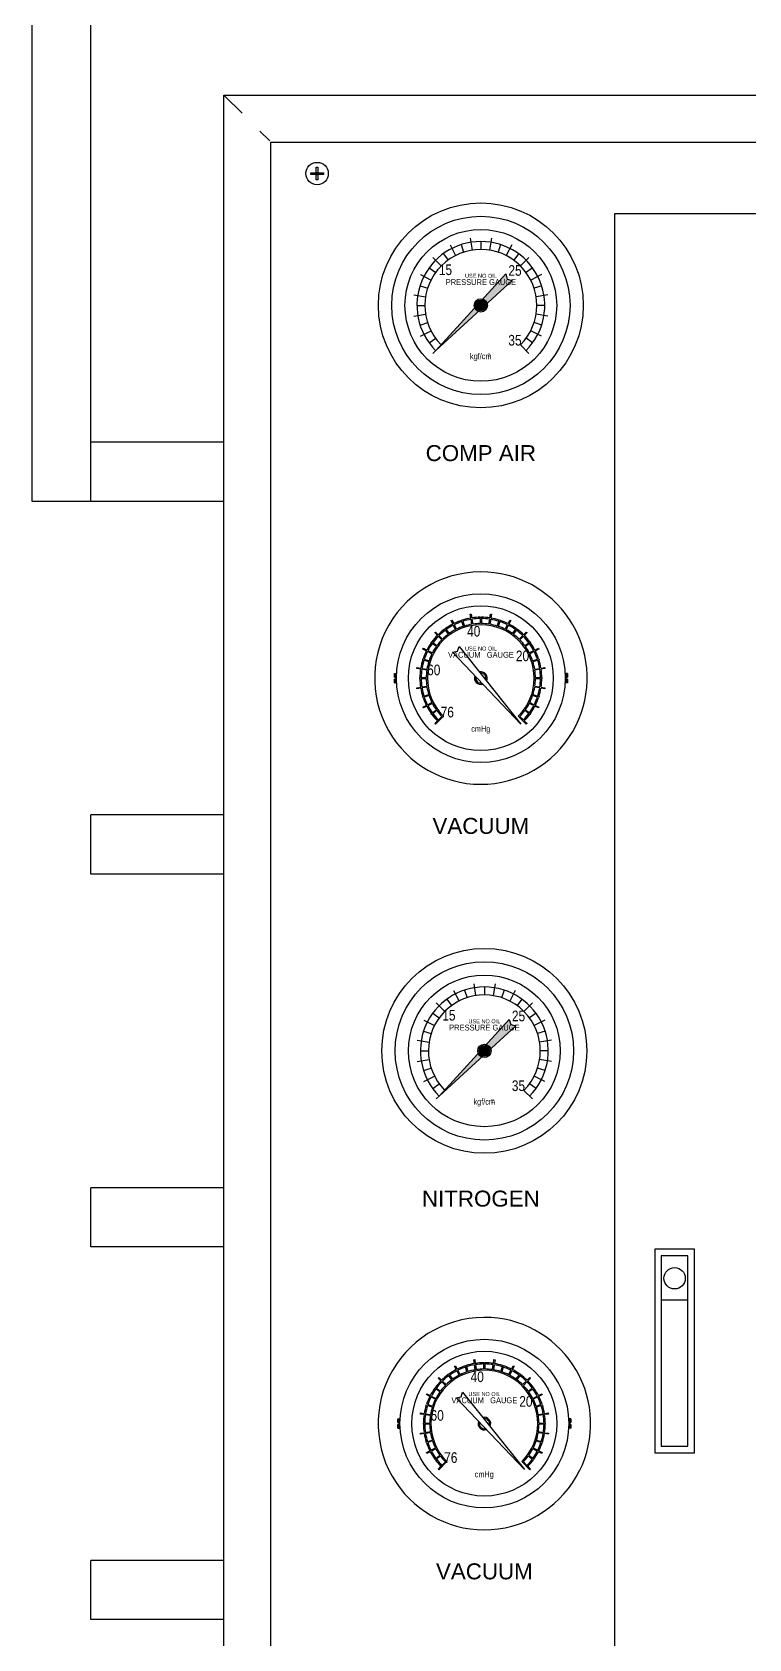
# Model space of a CAD drawing. Header units: millimetres. Extents: x 10903 to 284569, y 2319 to 62017.
# Drawn here: x 238458 to 239131, y 19739 to 21247 of the extents above; entities that cross this region are included whole.
import ezdxf
from ezdxf.enums import TextEntityAlignment as Align

# ---------------------------------------------------------------- set-up
doc = ezdxf.new("R2010")
doc.units = ezdxf.units.MM
doc.layers.add('cps', color=7, linetype='Continuous')
doc.layers.add('CPST', color=6, linetype='Continuous')
doc.styles.add('SANSSERIF', font='sas_____.pfb', dxfattribs={"height": 10})

msp = doc.modelspace()

# ---------------------------------------------------------------- hatches: boundary and pattern name
at = {"layer": 'cps'}
for points in [[(238902.8, 21020.2), (238904.1, 21015.4), (238908.8, 21014.1), (238836.9, 20948.3)], [(238906, 20320.2), (238907.3, 20315.5), (238912.1, 20314.1), (238840.2, 20248.3)]]:
    msp.add_hatch(color=256, dxfattribs=at).paths.add_polyline_path(points)
h = msp.add_hatch(color=256, dxfattribs=at)
edge = h.paths.add_edge_path()
edge.add_arc((238879.3, 20990.7), 5, 0, 360)
h = msp.add_hatch(color=256, dxfattribs=at)
edge = h.paths.add_edge_path()
edge.add_arc((238882.6, 20290.7), 5, 0, 360)

# ---------------------------------------------------------------- linework, layer by layer
for p, q in [((238458.1, 20806.7), (238458.1, 21753)), ((238513.1, 20862.2), (238513.1, 21701.5))]:
    msp.add_line(p, q)
for p, q in [((238638.1, 21188.2), (238638.8, 21187.5)), ((238638.1, 21188.2), (238638.1, 21188.2)), ((238638.8, 21187.5), (238638.1, 21188.2)), ((238638.1, 21188.2), (238638.1, 21188.2)), ((238638.1, 21188.2), (239733.1, 21188.2)), ((238638.1, 18831.5), (238638.1, 21188.2)), ((238639.1, 21187.1), (238638.8, 21187.5)), ((238638.8, 21187.5), (238639.1, 21187.1)), ((238639.1, 21187.1), (238655.1, 21171.2)), ((238655.1, 21171.2), (238639.1, 21187.1)), ((238681.1, 21145.2), (238671.9, 21154.3)), ((238671.9, 21154.3), (238681.1, 21145.2)), ((238682.3, 21144), (239688.8, 21144)), ((238682.3, 18875.8), (238682.3, 21144)), ((238719.6, 21115.2), (238724.8, 21115.2)), ((238719.6, 21113.7), (238719.6, 21115.2)), ((238724.8, 21113.7), (238719.6, 21113.7)), ((238724.8, 21120.5), (238726.4, 21120.5)), ((238724.8, 21115.2), (238724.8, 21120.5)), ((238726.4, 21115.2), (238724.8, 21115.2)), ((238724.8, 21115.2), (238725.6, 21114.5)), ((238724.8, 21113.7), (238724.8, 21115.2)), ((238725.6, 21114.5), (238724.8, 21114.5)), ((238725.6, 21114.5), (238724.8, 21113.7)), ((238724.8, 21113.7), (238726.4, 21113.7)), ((238724.8, 21108.5), (238724.8, 21113.7)), ((238726.4, 21108.5), (238724.8, 21108.5)), ((238725.6, 21114.5), (238726.4, 21115.2)), ((238725.6, 21115.2), (238725.6, 21114.5)), ((238726.4, 21114.5), (238725.6, 21114.5)), ((238726.4, 21113.7), (238725.6, 21114.5)), ((238725.6, 21114.5), (238725.6, 21113.7)), ((238726.4, 21120.5), (238726.4, 21115.2)), ((238726.4, 21115.2), (238726.4, 21113.7)), ((238726.4, 21115.2), (238731.6, 21115.2)), ((238731.6, 21113.7), (238726.4, 21113.7)), ((238726.4, 21113.7), (238726.4, 21108.5)), ((238731.6, 21115.2), (238731.6, 21113.7)), ((238850.4, 21047.5), (238855.5, 21037.5)), ((238860.8, 21047.8), (238863.1, 21040.6)), ((238869.4, 21053.7), (238871.1, 21042.6)), ((238879.3, 21050.7), (238879.3, 21043.2)), ((238889.3, 21053.7), (238887.5, 21042.6)), ((238897.9, 21047.8), (238895.6, 21040.6)), ((238908.3, 21047.5), (238903.2, 21037.5)), ((238834.3, 21035.8), (238842.2, 21027.8)), ((238844.1, 21039.2), (238848.5, 21033.2)), ((238914.6, 21039.2), (238910.2, 21033.2)), ((238924.4, 21035.8), (238916.5, 21027.8)), ((238822.5, 21019.6), (238832.6, 21014.5)), ((238830.8, 21026), (238836.9, 21021.6)), ((238836.9, 20948.3), (238902.8, 21020.2)), ((238902.8, 21020.2), (238904.1, 21015.4)), ((238927.9, 21026), (238921.8, 21021.6)), ((238936.1, 21019.6), (238926.1, 21014.5)), ((238822.3, 21009.2), (238829.4, 21006.9)), ((238836.9, 20948.3), (238908.8, 21014.1)), ((238904.1, 21015.4), (238908.8, 21014.1)), ((238936.4, 21009.2), (238929.3, 21006.9)), ((238816.4, 21000.7), (238827.5, 20998.9)), ((238819.3, 20990.7), (238826.8, 20990.7)), ((238942.3, 21000.7), (238931.2, 20998.9)), ((238939.3, 20990.7), (238931.8, 20990.7)), ((238816.4, 20980.7), (238827.5, 20982.5)), ((238822.3, 20972.2), (238829.4, 20974.5)), ((238936.4, 20972.2), (238929.3, 20974.5)), ((238942.3, 20980.7), (238931.2, 20982.5)), ((238822.5, 20961.8), (238832.6, 20966.9)), ((238830.8, 20955.4), (238836.9, 20959.8)), ((238927.9, 20955.4), (238921.8, 20959.8)), ((238936.1, 20961.8), (238926.1, 20966.9)), ((238834.3, 20945.6), (238836.9, 20948.3)), ((238924.4, 20945.6), (238916.5, 20953.6)), ((238513.1, 20806.7), (238513.1, 20862.2)), ((238638.1, 20862.2), (238513.1, 20862.2)), ((238638.1, 20806.7), (238458.1, 20806.7)), ((238869.3, 20700.7), (238870.3, 20700.8)), ((238869.9, 20697.2), (238869.3, 20700.7)), ((238870.3, 20700.8), (238870.8, 20697.3)), ((238887.8, 20697.3), (238888.4, 20700.8)), ((238888.4, 20700.8), (238889.3, 20700.7)), ((238889.3, 20700.7), (238888.8, 20697.2)), ((238845.3, 20686.7), (238846.1, 20687.3)), ((238845.3, 20686.7), (238845.3, 20686.7)), ((238848.8, 20681.9), (238846, 20685.8)), ((238846.1, 20687.3), (238846.1, 20687.3)), ((238846.7, 20686.4), (238849.6, 20682.5)), ((238851.3, 20694.7), (238852.1, 20695.1)), ((238852.9, 20691.5), (238851.3, 20694.7)), ((238852.1, 20695.1), (238853.8, 20691.9)), ((238855.6, 20686.2), (238853.4, 20690.5)), ((238854.3, 20690.9), (238856.5, 20686.6)), ((238861.2, 20695), (238862.1, 20695.3)), ((238861.2, 20695), (238861.2, 20695)), ((238863, 20689.3), (238861.5, 20693.9)), ((238862.1, 20695.3), (238862.1, 20695.3)), ((238862.5, 20694.2), (238863.9, 20689.6)), ((238870.8, 20691.3), (238870.1, 20696)), ((238871, 20696.2), (238871.8, 20691.4)), ((238878.9, 20697.9), (238878.9, 20697.9)), ((238878.9, 20697.9), (238879.8, 20697.9)), ((238878.9, 20692), (238878.9, 20696.8)), ((238879.8, 20697.9), (238879.8, 20697.9)), ((238879.8, 20696.8), (238879.8, 20692)), ((238886.9, 20691.4), (238887.6, 20696.2)), ((238888.6, 20696), (238887.8, 20691.3)), ((238894.7, 20689.6), (238896.2, 20694.2)), ((238897.1, 20693.9), (238895.6, 20689.3)), ((238896.6, 20695.3), (238896.6, 20695.3)), ((238896.6, 20695.3), (238897.5, 20695)), ((238897.5, 20695), (238897.5, 20695)), ((238902.2, 20686.6), (238904.4, 20690.9)), ((238905.2, 20690.4), (238903, 20686.2)), ((238904.9, 20691.9), (238906.5, 20695.1)), ((238907.4, 20694.7), (238905.7, 20691.5)), ((238906.5, 20695.1), (238907.4, 20694.7)), ((238909.1, 20682.5), (238911.9, 20686.3)), ((238912.7, 20685.8), (238909.8, 20681.9)), ((238912.6, 20687.3), (238912.6, 20687.3)), ((238912.6, 20687.3), (238913.4, 20686.7)), ((238913.4, 20686.7), (238913.4, 20686.7)), ((238832.7, 20674), (238833.3, 20674.7)), ((238832.7, 20674), (238832.7, 20674)), ((238833.3, 20674.7), (238833.3, 20674.7)), ((238837.6, 20670.4), (238833.7, 20673.3)), ((238834.2, 20674.1), (238838.1, 20671.2)), ((238836, 20683.4), (238836.7, 20684)), ((238838.5, 20680.8), (238836, 20683.4)), ((238836.7, 20684), (238839.2, 20681.5)), ((238842.7, 20676.6), (238839.3, 20680)), ((238840, 20680.7), (238843.4, 20677.3)), ((238857.4, 20665.9), (238859, 20670.3)), ((238859, 20670.3), (238916.9, 20597.5)), ((238915.2, 20677.3), (238918.6, 20680.7)), ((238919.3, 20680), (238915.9, 20676.6)), ((238919.5, 20681.5), (238922, 20684)), ((238922.7, 20683.4), (238920.1, 20680.8)), ((238920.5, 20671.2), (238924.4, 20674)), ((238924.9, 20673.2), (238921.1, 20670.4)), ((238922, 20684), (238922.7, 20683.4)), ((238925.3, 20674.7), (238925.3, 20674.7)), ((238925.3, 20674.7), (238925.9, 20674)), ((238925.9, 20674), (238925.9, 20674)), ((238824.8, 20657.9), (238825, 20658.8)), ((238824.8, 20657.9), (238824.8, 20657.9)), ((238824.9, 20667.9), (238825.4, 20668.7)), ((238828.1, 20666.3), (238824.9, 20667.9)), ((238825, 20658.8), (238825, 20658.8)), ((238825.4, 20668.7), (238828.6, 20667.1)), ((238830.4, 20656.1), (238825.8, 20657.6)), ((238826.1, 20658.5), (238830.7, 20657)), ((238833.4, 20663.6), (238829.1, 20665.7)), ((238829.6, 20666.6), (238833.9, 20664.4)), ((238852.8, 20665), (238857.4, 20665.9)), ((238916.9, 20597.5), (238852.8, 20665)), ((238924.8, 20664.4), (238929, 20666.6)), ((238929.5, 20665.7), (238925.2, 20663.6)), ((238927.9, 20657), (238932.5, 20658.5)), ((238932.7, 20657.6), (238928.2, 20656.1)), ((238930.1, 20667.1), (238933.3, 20668.7)), ((238933.7, 20667.9), (238930.5, 20666.3)), ((238933.3, 20668.7), (238933.7, 20667.9)), ((238933.6, 20658.8), (238933.9, 20657.9)), ((238933.6, 20658.8), (238933.6, 20658.8)), ((238933.9, 20657.9), (238933.9, 20657.9)), ((238798.2, 20641.6), (238798.2, 20645.1)), ((238798.2, 20645.1), (238799.3, 20645.1)), ((238798.2, 20641.6), (238799.3, 20641.6)), ((238799.3, 20639.8), (238798.2, 20639.8)), ((238798.2, 20636.3), (238798.2, 20639.8)), ((238799.3, 20641.6), (238799.3, 20645.1)), ((238800.2, 20644.2), (238799.3, 20645.1)), ((238799.3, 20636.3), (238799.3, 20639.8)), ((238799.7, 20639.8), (238799.7, 20641.6)), ((238819.2, 20649.7), (238819.3, 20650.7)), ((238822.7, 20649.2), (238819.2, 20649.7)), ((238819.3, 20650.7), (238822.9, 20650.1)), ((238822.1, 20641.2), (238822.1, 20641.2)), ((238822.1, 20640.2), (238822.1, 20641.2)), ((238822.1, 20640.2), (238822.1, 20640.2)), ((238823.3, 20641.2), (238828.1, 20641.2)), ((238828.1, 20640.2), (238823.3, 20640.2)), ((238828.6, 20648.2), (238823.9, 20649)), ((238824, 20649.9), (238828.8, 20649.2)), ((238929.9, 20649.2), (238934.6, 20649.9)), ((238934.7, 20649), (238930, 20648.2)), ((238930.6, 20641.2), (238935.3, 20641.2)), ((238935.3, 20640.2), (238930.6, 20640.2)), ((238935.8, 20650.1), (238939.3, 20650.7)), ((238939.5, 20649.7), (238935.9, 20649.2)), ((238936.6, 20641.2), (238936.6, 20641.2)), ((238936.6, 20641.2), (238936.6, 20640.2)), ((238936.6, 20640.2), (238936.6, 20640.2)), ((238939.3, 20650.7), (238939.5, 20649.7)), ((238958.5, 20644.2), (238959.3, 20645.1)), ((238959, 20641.6), (238959, 20639.8)), ((238959.3, 20645.1), (238959.3, 20641.6)), ((238960.5, 20645.1), (238959.3, 20645.1)), ((238959.3, 20641.6), (238960.5, 20641.6)), ((238960.5, 20639.8), (238959.3, 20639.8)), ((238959.3, 20639.8), (238959.3, 20636.3)), ((238960.5, 20645.1), (238960.5, 20641.6)), ((238960.5, 20639.8), (238960.5, 20636.3)), ((238798.2, 20636.3), (238799.3, 20636.3)), ((238800.2, 20637.2), (238799.3, 20636.3)), ((238819.2, 20631.7), (238822.7, 20632.2)), ((238819.3, 20630.7), (238819.2, 20631.7)), ((238822.9, 20631.3), (238819.3, 20630.7)), ((238823.9, 20632.4), (238828.6, 20633.2)), ((238828.8, 20632.2), (238824, 20631.5)), ((238825.9, 20623.8), (238830.4, 20625.3)), ((238830.7, 20624.4), (238826.2, 20622.9)), ((238932.4, 20622.9), (238927.9, 20624.4)), ((238928.2, 20625.3), (238932.7, 20623.9)), ((238934.6, 20631.5), (238929.9, 20632.2)), ((238930, 20633.2), (238934.7, 20632.4)), ((238939.3, 20630.7), (238935.8, 20631.3)), ((238935.9, 20632.2), (238939.5, 20631.7)), ((238939.5, 20631.7), (238939.3, 20630.7)), ((238958.5, 20637.2), (238959.3, 20636.3)), ((238960.5, 20636.3), (238959.3, 20636.3)), ((238824.8, 20623.5), (238824.8, 20623.5)), ((238825, 20622.6), (238824.8, 20623.5)), ((238824.9, 20613.5), (238828.1, 20615.1)), ((238825.4, 20612.7), (238824.9, 20613.5)), ((238825, 20622.6), (238825, 20622.6)), ((238828.6, 20614.3), (238825.4, 20612.7)), ((238829.2, 20615.7), (238833.4, 20617.9)), ((238833.9, 20617), (238829.6, 20614.8)), ((238833.7, 20608.1), (238837.6, 20611)), ((238838.1, 20610.2), (238834.3, 20607.4)), ((238924.3, 20607.4), (238920.5, 20610.2)), ((238921.1, 20611), (238924.9, 20608.2)), ((238929, 20614.9), (238924.8, 20617)), ((238925.2, 20617.9), (238929.4, 20615.7)), ((238933.3, 20612.7), (238930.1, 20614.3)), ((238930.5, 20615.1), (238933.7, 20613.5)), ((238933.7, 20613.5), (238933.3, 20612.7)), ((238933.9, 20623.5), (238933.6, 20622.6)), ((238933.6, 20622.6), (238933.6, 20622.6)), ((238933.9, 20623.5), (238933.9, 20623.5)), ((238832.7, 20607.4), (238832.7, 20607.4)), ((238833.3, 20606.7), (238832.7, 20607.4)), ((238833.3, 20606.7), (238833.3, 20606.7)), ((238836, 20598), (238838.5, 20600.6)), ((238836.7, 20597.4), (238836, 20598)), ((238844.3, 20605), (238836.7, 20597.4)), ((238839.4, 20601.4), (238842.7, 20604.8)), ((238843.7, 20605.5), (238844.3, 20605)), ((238843.7, 20605.5), (238843.7, 20605.5)), ((238914.4, 20605), (238914.7, 20605.3)), ((238922, 20597.4), (238914.4, 20605)), ((238915.9, 20604.8), (238919.3, 20601.5)), ((238920.1, 20600.6), (238922.7, 20598)), ((238922.7, 20598), (238922, 20597.4)), ((238925.9, 20607.4), (238925.3, 20606.7)), ((238925.3, 20606.7), (238925.3, 20606.7)), ((238925.9, 20607.4), (238925.9, 20607.4)), ((238513.1, 20456.7), (238513.1, 20512.2)), ((238638.1, 20512.2), (238513.1, 20512.2)), ((238638.1, 20456.7), (238513.1, 20456.7)), ((238872.6, 20353.7), (238874.4, 20342.6)), ((238892.6, 20353.7), (238890.8, 20342.6)), ((238847.3, 20339.2), (238851.7, 20333.2)), ((238853.7, 20347.5), (238858.8, 20337.5)), ((238864.1, 20347.8), (238866.4, 20340.6)), ((238882.6, 20350.7), (238882.6, 20343.2)), ((238901.1, 20347.8), (238898.8, 20340.6)), ((238911.5, 20347.5), (238906.4, 20337.5)), ((238917.9, 20339.2), (238913.5, 20333.2)), ((238834.1, 20326), (238840.1, 20321.6)), ((238837.5, 20335.8), (238845.5, 20327.8)), ((238927.7, 20335.8), (238919.7, 20327.8)), ((238931.1, 20326), (238925.1, 20321.6)), ((238825.5, 20309.2), (238832.7, 20306.9)), ((238825.8, 20319.6), (238835.8, 20314.5)), ((238840.2, 20248.3), (238906, 20320.2)), ((238840.2, 20248.3), (238912.1, 20314.1)), ((238906, 20320.2), (238907.3, 20315.5)), ((238907.3, 20315.5), (238912.1, 20314.1)), ((238939.4, 20319.6), (238929.4, 20314.5)), ((238939.7, 20309.2), (238932.5, 20306.9)), ((238819.6, 20300.7), (238830.7, 20298.9)), ((238945.6, 20300.7), (238934.4, 20298.9)), ((238819.6, 20280.7), (238830.7, 20282.5)), ((238822.6, 20290.7), (238830.1, 20290.7)), ((238945.6, 20280.7), (238934.4, 20282.5)), ((238942.6, 20290.7), (238935.1, 20290.7)), ((238825.5, 20272.2), (238832.7, 20274.5)), ((238825.8, 20261.8), (238835.8, 20266.9)), ((238939.4, 20261.8), (238929.4, 20266.9)), ((238939.7, 20272.2), (238932.5, 20274.5)), ((238834.1, 20255.4), (238840.1, 20259.8)), ((238837.5, 20245.6), (238840.2, 20248.3)), ((238927.7, 20245.6), (238919.7, 20253.6)), ((238931.1, 20255.4), (238925.1, 20259.8)), ((238513.1, 20106.7), (238513.1, 20162.2)), ((238638.1, 20162.2), (238513.1, 20162.2)), ((238638.1, 20106.7), (238513.1, 20106.7)), ((238854.6, 19994.7), (238855.4, 19995.1)), ((238856.2, 19991.5), (238854.6, 19994.7)), ((238855.4, 19995.1), (238857, 19991.9)), ((238858.9, 19986.2), (238856.7, 19990.5)), ((238857.6, 19990.9), (238859.7, 19986.6)), ((238864.5, 19995), (238865.4, 19995.3)), ((238864.5, 19995), (238864.5, 19995)), ((238866.3, 19989.3), (238864.8, 19993.9)), ((238865.4, 19995.3), (238865.4, 19995.3)), ((238865.7, 19994.2), (238867.2, 19989.6)), ((238872.6, 20000.7), (238873.6, 20000.8)), ((238873.2, 19997.2), (238872.6, 20000.7)), ((238874.1, 19991.3), (238873.4, 19996)), ((238873.6, 20000.8), (238874.1, 19997.3)), ((238874.3, 19996.2), (238875, 19991.4)), ((238882.1, 19997.9), (238882.1, 19997.9)), ((238882.1, 19997.9), (238883.1, 19997.9)), ((238882.1, 19992), (238882.1, 19996.8)), ((238883.1, 19997.9), (238883.1, 19997.9)), ((238883.1, 19996.8), (238883.1, 19992)), ((238890.1, 19991.4), (238890.9, 19996.2)), ((238891.1, 19997.3), (238891.6, 20000.8)), ((238891.8, 19996), (238891.1, 19991.3)), ((238891.6, 20000.8), (238892.6, 20000.7)), ((238892.6, 20000.7), (238892, 19997.2)), ((238898, 19989.6), (238899.5, 19994.2)), ((238900.4, 19993.9), (238898.9, 19989.3)), ((238899.8, 19995.3), (238899.8, 19995.3)), ((238899.8, 19995.3), (238900.7, 19995)), ((238900.7, 19995), (238900.7, 19995)), ((238905.4, 19986.6), (238907.6, 19990.9)), ((238908.5, 19990.4), (238906.3, 19986.2)), ((238908.2, 19991.9), (238909.8, 19995.1)), ((238910.6, 19994.7), (238909, 19991.5)), ((238909.8, 19995.1), (238910.6, 19994.7)), ((238839.3, 19983.4), (238839.9, 19984)), ((238841.8, 19980.8), (238839.3, 19983.4)), ((238839.9, 19984), (238842.5, 19981.5)), ((238846, 19976.6), (238842.6, 19980)), ((238843.3, 19980.7), (238846.7, 19977.3)), ((238848.6, 19986.7), (238849.3, 19987.3)), ((238848.6, 19986.7), (238848.6, 19986.7)), ((238852.1, 19981.9), (238849.2, 19985.8)), ((238849.3, 19987.3), (238849.3, 19987.3)), ((238850, 19986.4), (238852.8, 19982.5)), ((238912.3, 19982.5), (238915.2, 19986.3)), ((238915.9, 19985.8), (238913.1, 19981.9)), ((238915.8, 19987.3), (238915.8, 19987.3)), ((238915.8, 19987.3), (238916.6, 19986.7)), ((238916.6, 19986.7), (238916.6, 19986.7)), ((238918.5, 19977.3), (238921.9, 19980.7)), ((238922.6, 19980), (238919.2, 19976.6)), ((238922.7, 19981.5), (238925.3, 19984)), ((238925.9, 19983.4), (238923.4, 19980.8)), ((238925.3, 19984), (238925.9, 19983.4)), ((238828.2, 19967.9), (238828.6, 19968.7)), ((238831.4, 19966.3), (238828.2, 19967.9)), ((238828.6, 19968.7), (238831.8, 19967.1)), ((238836.7, 19963.6), (238832.4, 19965.7)), ((238832.8, 19966.6), (238837.1, 19964.4)), ((238836, 19974), (238836.6, 19974.7)), ((238836, 19974), (238836, 19974)), ((238836.6, 19974.7), (238836.6, 19974.7)), ((238840.8, 19970.4), (238836.9, 19973.3)), ((238837.5, 19974.1), (238841.4, 19971.2)), ((238856.1, 19965), (238860.7, 19965.9)), ((238920.2, 19897.5), (238856.1, 19965)), ((238860.7, 19965.9), (238862.2, 19970.3)), ((238862.2, 19970.3), (238920.2, 19897.5)), ((238923.8, 19971.2), (238927.6, 19974)), ((238928.2, 19973.2), (238924.4, 19970.4)), ((238928.1, 19964.4), (238932.3, 19966.6)), ((238932.7, 19965.7), (238928.5, 19963.6)), ((238928.6, 19974.7), (238928.6, 19974.7)), ((238928.6, 19974.7), (238929.2, 19974)), ((238929.2, 19974), (238929.2, 19974)), ((238933.4, 19967.1), (238936.6, 19968.7)), ((238937, 19967.9), (238933.8, 19966.3)), ((238936.6, 19968.7), (238937, 19967.9)), ((238801.5, 19941.6), (238801.5, 19945.1)), ((238801.5, 19945.1), (238802.6, 19945.1)), ((238802.6, 19941.6), (238802.6, 19945.1)), ((238803.4, 19944.2), (238802.6, 19945.1)), ((238822.5, 19949.7), (238822.6, 19950.7)), ((238826, 19949.2), (238822.5, 19949.7)), ((238822.6, 19950.7), (238826.1, 19950.1)), ((238831.9, 19948.3), (238827.1, 19949)), ((238827.3, 19949.9), (238832, 19949.2)), ((238828, 19957.9), (238828.3, 19958.8)), ((238828, 19957.9), (238828, 19957.9)), ((238828.3, 19958.8), (238828.3, 19958.8)), ((238833.7, 19956.1), (238829.1, 19957.6)), ((238829.4, 19958.5), (238834, 19957)), ((238931.2, 19957), (238935.7, 19958.5)), ((238936, 19957.6), (238931.5, 19956.1)), ((238933.2, 19949.2), (238937.8, 19949.9)), ((238938, 19949), (238933.3, 19948.3)), ((238936.9, 19958.8), (238937.2, 19957.9)), ((238936.9, 19958.8), (238936.9, 19958.8)), ((238937.2, 19957.9), (238937.2, 19957.9)), ((238939, 19950.1), (238942.6, 19950.7)), ((238942.7, 19949.7), (238939.2, 19949.2)), ((238942.6, 19950.7), (238942.7, 19949.7)), ((238961.8, 19944.2), (238962.6, 19945.1)), ((238962.6, 19945.1), (238962.6, 19941.6)), ((238963.7, 19945.1), (238962.6, 19945.1)), ((238963.7, 19945.1), (238963.7, 19941.6)), ((238801.5, 19941.6), (238802.6, 19941.6)), ((238802.6, 19939.8), (238801.5, 19939.8)), ((238801.5, 19936.3), (238801.5, 19939.8)), ((238801.5, 19936.3), (238802.6, 19936.3)), ((238802.6, 19936.3), (238802.6, 19939.8)), ((238803.4, 19937.2), (238802.6, 19936.3)), ((238803, 19939.8), (238803, 19941.6)), ((238822.5, 19931.7), (238826, 19932.2)), ((238822.6, 19930.7), (238822.5, 19931.7)), ((238826.1, 19931.3), (238822.6, 19930.7)), ((238825.4, 19941.2), (238825.4, 19941.2)), ((238825.4, 19940.2), (238825.4, 19941.2)), ((238825.4, 19940.2), (238825.4, 19940.2)), ((238826.5, 19941.2), (238831.3, 19941.2)), ((238831.3, 19940.2), (238826.5, 19940.2)), ((238827.1, 19932.4), (238831.9, 19933.2)), ((238832, 19932.2), (238827.3, 19931.5)), ((238937.8, 19931.5), (238933.2, 19932.2)), ((238933.3, 19933.2), (238938, 19932.4)), ((238933.9, 19941.2), (238938.6, 19941.2)), ((238938.6, 19940.2), (238933.9, 19940.2)), ((238942.6, 19930.7), (238939, 19931.3)), ((238939.2, 19932.2), (238942.7, 19931.7)), ((238939.8, 19941.2), (238939.8, 19941.2)), ((238939.8, 19941.2), (238939.8, 19940.2)), ((238939.8, 19940.2), (238939.8, 19940.2)), ((238942.7, 19931.7), (238942.6, 19930.7)), ((238961.8, 19937.2), (238962.6, 19936.3)), ((238962.2, 19941.6), (238962.2, 19939.8)), ((238962.6, 19941.6), (238963.7, 19941.6)), ((238963.7, 19939.8), (238962.6, 19939.8)), ((238962.6, 19939.8), (238962.6, 19936.3)), ((238963.7, 19936.3), (238962.6, 19936.3)), ((238963.7, 19939.8), (238963.7, 19936.3)), ((238828, 19923.5), (238828, 19923.5)), ((238828.3, 19922.6), (238828, 19923.5)), ((238828.2, 19913.5), (238831.4, 19915.1)), ((238828.3, 19922.6), (238828.3, 19922.6)), ((238829.1, 19923.8), (238833.7, 19925.3)), ((238834, 19924.4), (238829.4, 19922.9)), ((238832.4, 19915.7), (238836.7, 19917.9)), ((238837.1, 19917), (238832.9, 19914.8)), ((238932.3, 19914.9), (238928.1, 19917)), ((238928.5, 19917.9), (238932.7, 19915.7)), ((238935.7, 19922.9), (238931.2, 19924.4)), ((238931.5, 19925.3), (238936, 19923.9)), ((238933.8, 19915.1), (238937, 19913.5)), ((238937.2, 19923.5), (238936.9, 19922.6)), ((238936.9, 19922.6), (238936.9, 19922.6)), ((238937.2, 19923.5), (238937.2, 19923.5)), ((238828.6, 19912.7), (238828.2, 19913.5)), ((238831.8, 19914.3), (238828.6, 19912.7)), ((238836, 19907.4), (238836, 19907.4)), ((238836.6, 19906.7), (238836, 19907.4)), ((238836.6, 19906.7), (238836.6, 19906.7)), ((238837, 19908.1), (238840.8, 19911)), ((238841.4, 19910.2), (238837.5, 19907.4)), ((238839.3, 19898), (238841.8, 19900.6)), ((238847.5, 19905), (238839.9, 19897.4)), ((238842.6, 19901.4), (238846, 19904.8)), ((238847, 19905.5), (238847.5, 19905)), ((238847, 19905.5), (238847, 19905.5)), ((238917.7, 19905), (238918, 19905.3)), ((238925.3, 19897.4), (238917.7, 19905)), ((238919.2, 19904.8), (238922.5, 19901.5)), ((238923.4, 19900.6), (238925.9, 19898)), ((238927.6, 19907.4), (238923.8, 19910.2)), ((238924.4, 19911), (238928.2, 19908.2)), ((238929.2, 19907.4), (238928.6, 19906.7)), ((238928.6, 19906.7), (238928.6, 19906.7)), ((238929.2, 19907.4), (238929.2, 19907.4)), ((238936.6, 19912.7), (238933.4, 19914.3)), ((238937, 19913.5), (238936.6, 19912.7)), ((238839.9, 19897.4), (238839.3, 19898)), ((238925.9, 19898), (238925.3, 19897.4)), ((238513.1, 19756.7), (238513.1, 19812.2)), ((238638.1, 19812.2), (238513.1, 19812.2)), ((238638.1, 19756.7), (238513.1, 19756.7))]:
    msp.add_line(p, q, dxfattribs=at)
for centre, radius in [((238725.6, 21114.5), 10.5), ((238879.3, 20990.7), 96.2), ((238879.3, 20990.7), 83.7), ((238879.3, 20990.7), 71.2), ((238879.3, 20990.7), 6.25), ((238879.3, 20990.7), 5), ((238879.3, 20640.7), 79.2), ((238879.3, 20640.7), 68), ((238882.6, 20290.7), 96.2), ((238882.6, 20290.7), 83.7), ((238882.6, 20290.7), 71.2), ((238882.6, 20290.7), 6.25), ((238882.6, 20290.7), 5), ((238882.6, 19940.7), 79.2), ((238882.6, 19940.7), 68)]:
    msp.add_circle(centre, radius, dxfattribs=at)
for centre, radius, start, end in [((238879.3, 20990.7), 60, 315, 225), ((238879.3, 20990.7), 52.5, 315, 224.6426), ((238879.3, 20640.7), 99.7, 86.2973, 213.7027), ((238879.3, 20640.7), 99.8, 333.7027, 86.2973), ((238879.3, 20640.7), 50.1, 315, 224.6426), ((238879.3, 20640.7), 57.2, 126.4775, 134.5225), ((238879.3, 20640.7), 56, 126.477, 134.5101), ((238879.3, 20640.7), 57.2, 117.4775, 125.5225), ((238879.3, 20640.7), 56, 117.469, 125.5018), ((238879.3, 20640.7), 51.3, 117.533, 125.467), ((238879.3, 20640.7), 57.2, 108.4775, 116.5225), ((238879.3, 20640.7), 56, 108.4614, 116.4937), ((238879.3, 20640.7), 51.3, 108.533, 116.467), ((238879.3, 20640.7), 57.2, 99.4775, 107.5225), ((238879.3, 20640.7), 56, 99.4545, 107.4862), ((238879.3, 20640.7), 51.3, 99.533, 107.467), ((238879.3, 20640.7), 57.2, 90.4775, 98.5225), ((238879.3, 20640.7), 56, 90.4484, 98.4793), ((238879.3, 20640.7), 51.3, 90.533, 98.467), ((238879.3, 20640.7), 57.2, 81.4775, 89.5225), ((238879.3, 20640.7), 56, 81.4433, 89.4732), ((238879.3, 20640.7), 51.3, 81.533, 89.467), ((238879.3, 20640.7), 51.3, 72.533, 80.467), ((238879.3, 20640.7), 56, 72.4392, 80.468), ((238879.3, 20640.7), 57.2, 72.4775, 80.5225), ((238879.3, 20640.7), 51.3, 63.533, 71.467), ((238879.3, 20640.7), 56, 63.4364, 71.464), ((238879.3, 20640.7), 57.2, 63.4775, 71.5225), ((238879.3, 20640.7), 51.3, 54.533, 62.467), ((238879.3, 20640.7), 56, 54.4348, 62.4611), ((238879.3, 20640.7), 57.2, 54.4775, 62.5225), ((238879.3, 20640.7), 56, 45.4345, 53.4595), ((238879.3, 20640.7), 57.2, 45.4775, 53.5225), ((238879.3, 20640.7), 57.2, 144.4775, 152.5225), ((238879.3, 20640.7), 56, 144.4936, 152.5266), ((238879.3, 20640.7), 57.2, 135.4775, 143.5225), ((238879.3, 20640.7), 51.3, 144.533, 152.467), ((238879.3, 20640.7), 56, 135.4853, 143.5184), ((238879.3, 20640.7), 51.3, 135.533, 143.467), ((238879.3, 20640.7), 51.3, 126.533, 134.467), ((238879.3, 20640.7), 51.3, 45.533, 53.467), ((238879.3, 20640.7), 51.3, 36.533, 44.467), ((238879.3, 20640.7), 56, 36.4355, 44.4592), ((238879.3, 20640.7), 57.2, 36.4775, 44.5225), ((238879.3, 20640.7), 51.3, 27.533, 35.467), ((238879.3, 20640.7), 56, 27.4378, 35.4603), ((238879.3, 20640.7), 57.2, 27.4775, 35.5225), ((238879.3, 20640.7), 57.2, 162.4775, 170.5225), ((238879.3, 20640.7), 56, 162.5097, 170.5417), ((238879.3, 20640.7), 57.2, 153.4775, 161.5225), ((238879.3, 20640.7), 56, 153.5018, 161.5344), ((238879.3, 20640.7), 51.3, 162.533, 170.467), ((238879.3, 20640.7), 51.3, 153.533, 161.467), ((238879.3, 20640.7), 51.3, 18.533, 26.467), ((238879.3, 20640.7), 51.3, 9.533, 17.467), ((238879.3, 20640.7), 56, 18.4413, 26.4626), ((238879.3, 20640.7), 57.2, 18.4775, 26.5225), ((238879.3, 20640.7), 56, 9.446, 17.4661), ((238879.3, 20640.7), 57.2, 9.4775, 17.5225), ((238879.3, 20640.7), 57.2, 171.4775, 179.5225), ((238879.3, 20640.7), 57.2, 180.4775, 188.5225), ((238879.3, 20640.7), 56, 171.517, 179.5483), ((238879.3, 20640.7), 56, 180.5236, 188.554), ((238879.3, 20640.7), 51.3, 171.533, 179.467), ((238879.3, 20640.7), 51.3, 180.533, 188.467), ((238879.3, 20640.7), 5.96, 158.2937, 288.7828), ((238879.3, 20640.7), 4.77, 165.1011, 281.9755), ((238879.3, 20640.7), 5.96, 333.2937, 103.7828), ((238879.3, 20640.7), 4.77, 340.1011, 96.9755), ((238879.3, 20640.7), 51.3, 0.533, 8.467), ((238879.3, 20640.7), 51.3, 351.533, 359.467), ((238879.3, 20640.7), 56, 0.4517, 8.4708), ((238879.3, 20640.7), 56, 351.4583, 359.4764), ((238879.3, 20640.7), 57.2, 0.4775, 8.5225), ((238879.3, 20640.7), 57.2, 351.4775, 359.5225), ((238879.3, 20640.7), 57.2, 189.4775, 197.5225), ((238879.3, 20640.7), 56, 189.5292, 197.5587), ((238879.3, 20640.7), 51.3, 189.533, 197.467), ((238879.3, 20640.7), 51.3, 198.533, 206.467), ((238879.3, 20640.7), 51.3, 333.533, 341.467), ((238879.3, 20640.7), 51.3, 342.533, 350.467), ((238879.3, 20640.7), 56, 342.4656, 350.483), ((238879.3, 20640.7), 57.2, 342.4775, 350.5225), ((238879.3, 20640.7), 57.2, 198.4775, 206.5225), ((238879.3, 20640.7), 56, 198.5339, 206.5622), ((238879.3, 20640.7), 57.2, 207.4775, 215.5225), ((238879.3, 20640.7), 56, 207.5374, 215.5645), ((238879.3, 20640.7), 51.3, 207.533, 215.467), ((238879.3, 20640.7), 51.3, 216.533, 224.467), ((238879.3, 20640.7), 51.3, 315.533, 323.467), ((238879.3, 20640.7), 51.3, 324.533, 332.467), ((238879.3, 20640.7), 56, 324.4816, 332.4982), ((238879.3, 20640.7), 57.2, 324.4775, 332.5225), ((238879.3, 20640.7), 56, 333.4734, 341.4903), ((238879.3, 20640.7), 57.2, 333.4775, 341.5225), ((238879.3, 20640.7), 99.7, 213.7027, 333.7027), ((238879.3, 20640.7), 57.2, 216.4775, 224.5225), ((238879.3, 20640.7), 56, 216.5397, 224.5655), ((238879.3, 20640.7), 56, 315.4899, 323.5064), ((238879.3, 20640.7), 57.2, 315.4775, 323.5225), ((238882.6, 20290.7), 60, 315, 225), ((238882.6, 20290.7), 52.5, 315, 224.6426), ((238882.6, 19940.7), 99.7, 86.2973, 213.7027), ((238882.6, 19940.7), 99.8, 333.7027, 86.2973), ((238882.6, 19940.7), 50.1, 315, 224.6426), ((238882.6, 19940.7), 57.2, 117.4775, 125.5225), ((238882.6, 19940.7), 56, 117.469, 125.5018), ((238882.6, 19940.7), 57.2, 108.4775, 116.5225), ((238882.6, 19940.7), 56, 108.4614, 116.4937), ((238882.6, 19940.7), 57.2, 99.4775, 107.5225), ((238882.6, 19940.7), 56, 99.4545, 107.4862), ((238882.6, 19940.7), 51.3, 99.533, 107.467), ((238882.6, 19940.7), 57.2, 90.4775, 98.5225), ((238882.6, 19940.7), 56, 90.4484, 98.4793), ((238882.6, 19940.7), 51.3, 90.533, 98.467), ((238882.6, 19940.7), 57.2, 81.4775, 89.5225), ((238882.6, 19940.7), 56, 81.4433, 89.4732), ((238882.6, 19940.7), 51.3, 81.533, 89.467), ((238882.6, 19940.7), 51.3, 72.533, 80.467), ((238882.6, 19940.7), 56, 72.4392, 80.468), ((238882.6, 19940.7), 57.2, 72.4775, 80.5225), ((238882.6, 19940.7), 56, 63.4364, 71.464), ((238882.6, 19940.7), 57.2, 63.4775, 71.5225), ((238882.6, 19940.7), 56, 54.4348, 62.4611), ((238882.6, 19940.7), 57.2, 54.4775, 62.5225), ((238882.6, 19940.7), 57.2, 135.4775, 143.5225), ((238882.6, 19940.7), 56, 135.4853, 143.5184), ((238882.6, 19940.7), 51.3, 135.533, 143.467), ((238882.6, 19940.7), 57.2, 126.4775, 134.5225), ((238882.6, 19940.7), 56, 126.477, 134.5101), ((238882.6, 19940.7), 51.3, 126.533, 134.467), ((238882.6, 19940.7), 51.3, 117.533, 125.467), ((238882.6, 19940.7), 51.3, 108.533, 116.467), ((238882.6, 19940.7), 51.3, 63.533, 71.467), ((238882.6, 19940.7), 51.3, 54.533, 62.467), ((238882.6, 19940.7), 51.3, 45.533, 53.467), ((238882.6, 19940.7), 56, 45.4345, 53.4595), ((238882.6, 19940.7), 57.2, 45.4775, 53.5225), ((238882.6, 19940.7), 51.3, 36.533, 44.467), ((238882.6, 19940.7), 56, 36.4355, 44.4592), ((238882.6, 19940.7), 57.2, 36.4775, 44.5225), ((238882.6, 19940.7), 57.2, 153.4775, 161.5225), ((238882.6, 19940.7), 56, 153.5018, 161.5344), ((238882.6, 19940.7), 57.2, 144.4775, 152.5225), ((238882.6, 19940.7), 56, 144.4936, 152.5266), ((238882.6, 19940.7), 51.3, 153.533, 161.467), ((238882.6, 19940.7), 51.3, 144.533, 152.467), ((238882.6, 19940.7), 51.3, 27.533, 35.467), ((238882.6, 19940.7), 56, 27.4378, 35.4603), ((238882.6, 19940.7), 51.3, 18.533, 26.467), ((238882.6, 19940.7), 57.2, 27.4775, 35.5225), ((238882.6, 19940.7), 56, 18.4413, 26.4626), ((238882.6, 19940.7), 57.2, 18.4775, 26.5225), ((238882.6, 19940.7), 57.2, 171.4775, 179.5225), ((238882.6, 19940.7), 57.2, 162.4775, 170.5225), ((238882.6, 19940.7), 56, 171.517, 179.5483), ((238882.6, 19940.7), 56, 162.5097, 170.5417), ((238882.6, 19940.7), 51.3, 171.533, 179.467), ((238882.6, 19940.7), 51.3, 162.533, 170.467), ((238882.6, 19940.7), 5.96, 333.2937, 103.7828), ((238882.6, 19940.7), 4.77, 340.1011, 96.9755), ((238882.6, 19940.7), 51.3, 9.533, 17.467), ((238882.6, 19940.7), 51.3, 0.533, 8.467), ((238882.6, 19940.7), 56, 9.446, 17.4661), ((238882.6, 19940.7), 57.2, 9.4775, 17.5225), ((238882.6, 19940.7), 56, 0.4517, 8.4708), ((238882.6, 19940.7), 57.2, 0.4775, 8.5225), ((238882.6, 19940.7), 57.2, 180.4775, 188.5225), ((238882.6, 19940.7), 57.2, 189.4775, 197.5225), ((238882.6, 19940.7), 56, 180.5236, 188.554), ((238882.6, 19940.7), 56, 189.5292, 197.5587), ((238882.6, 19940.7), 51.3, 180.533, 188.467), ((238882.6, 19940.7), 51.3, 189.533, 197.467), ((238882.6, 19940.7), 5.96, 158.2937, 288.7828), ((238882.6, 19940.7), 4.77, 165.1011, 281.9755), ((238882.6, 19940.7), 51.3, 342.533, 350.467), ((238882.6, 19940.7), 51.3, 351.533, 359.467), ((238882.6, 19940.7), 56, 342.4656, 350.483), ((238882.6, 19940.7), 57.2, 342.4775, 350.5225), ((238882.6, 19940.7), 56, 351.4583, 359.4764), ((238882.6, 19940.7), 57.2, 351.4775, 359.5225), ((238882.6, 19940.7), 57.2, 198.4775, 206.5225), ((238882.6, 19940.7), 56, 198.5339, 206.5622), ((238882.6, 19940.7), 51.3, 198.533, 206.467), ((238882.6, 19940.7), 51.3, 207.533, 215.467), ((238882.6, 19940.7), 51.3, 324.533, 332.467), ((238882.6, 19940.7), 51.3, 333.533, 341.467), ((238882.6, 19940.7), 56, 333.4734, 341.4903), ((238882.6, 19940.7), 57.2, 333.4775, 341.5225), ((238882.6, 19940.7), 57.2, 207.4775, 215.5225), ((238882.6, 19940.7), 56, 207.5374, 215.5645), ((238882.6, 19940.7), 57.2, 216.4775, 224.5225), ((238882.6, 19940.7), 56, 216.5397, 224.5655), ((238882.6, 19940.7), 51.3, 216.533, 224.467), ((238882.6, 19940.7), 51.3, 315.533, 323.467), ((238882.6, 19940.7), 56, 315.4899, 323.5064), ((238882.6, 19940.7), 57.2, 315.4775, 323.5225), ((238882.6, 19940.7), 56, 324.4816, 332.4982), ((238882.6, 19940.7), 57.2, 324.4775, 332.5225), ((238882.6, 19940.7), 99.7, 213.7027, 333.7027)]:
    msp.add_arc(centre, radius, start, end, dxfattribs=at)
for points, weights in [([(238799.3, 20641.6), (238799.5, 20641.6), (238799.7, 20641.6)], [1, 1.00104997016, 1]), ([(238799.7, 20639.8), (238799.5, 20639.8), (238799.3, 20639.8)], [1, 1.00104997027, 1]), ([(238959, 20641.6), (238959.1, 20641.6), (238959.3, 20641.6)], [1, 1.00104997027, 1]), ([(238959.3, 20639.8), (238959.1, 20639.8), (238959, 20639.8)], [1, 1.00104997016, 1]), ([(238802.6, 19941.6), (238802.8, 19941.6), (238803, 19941.6)], [1, 1.00104997016, 1]), ([(238803, 19939.8), (238802.8, 19939.8), (238802.6, 19939.8)], [1, 1.00104997027, 1]), ([(238962.2, 19941.6), (238962.4, 19941.6), (238962.6, 19941.6)], [1, 1.00104997027, 1]), ([(238962.6, 19939.8), (238962.4, 19939.8), (238962.2, 19939.8)], [1, 1.00104997016, 1])]:
    msp.add_rational_spline(points, weights, degree=2, dxfattribs=at)
at = {"layer": 'CPST', "color": 2}
msp.add_line((239073.7, 20056.6), (239048.7, 20056.6), dxfattribs=at)
for points in [[(239005, 21077), (239634, 21077), (239634, 18940.7), (239005, 18940.7)], [(239080, 19913.2), (239080, 20104.5), (239042.5, 20104.5), (239042.5, 19913.2)], [(239073.7, 19919.4), (239073.7, 20098.3), (239048.7, 20098.3), (239048.7, 19919.4)]]:
    msp.add_lwpolyline(points, close=True, dxfattribs=at)
msp.add_circle((239061.2, 20077.2), 10, dxfattribs=at)

# ---------------------------------------------------------------- texts
at = {"layer": 'cps', "style": 'SANSSERIF', "width": 0.8}
for s, height, p in [('15', 10, (238846.1, 21024.1)), ('USE NO OIL', 3.75, (238879.4, 21018.5)), ('25', 10, (238911.4, 21023.5)), ('PRESSURE GAUGE', 5.5, (238879.4, 21012.6)), ('35', 10, (238911.3, 20958)), ('kgf/cm', 5.62, (238879.2, 20942.3)), ('2', 3.37, (238886.9, 20943.9)), ('40', 10, (238872.6, 20684.7)), ('USE NO OIL', 3.75, (238879.4, 20668.5)), ('VACUUM   GAUGE', 5.5, (238879.4, 20662.6)), ('20', 10, (238918.4, 20661.6)), ('60', 10, (238835.1, 20648.4)), ('76', 10, (238847.8, 20608.8)), ('cmHg', 5.62, (238879.2, 20592.3)), ('15', 10, (238849.3, 20324.1)), ('25', 10, (238914.7, 20323.5)), ('PRESSURE GAUGE', 5.5, (238882.6, 20312.6)), ('USE NO OIL', 3.75, (238882.6, 20318.5)), ('35', 10, (238914.6, 20258)), ('kgf/cm', 5.62, (238882.5, 20242.3)), ('2', 3.37, (238890.2, 20243.9)), ('40', 10, (238875.9, 19984.7)), ('VACUUM   GAUGE', 5.5, (238882.6, 19962.6)), ('USE NO OIL', 3.75, (238882.6, 19968.5)), ('20', 10, (238921.6, 19961.6)), ('60', 10, (238838.3, 19948.4)), ('76', 10, (238851.1, 19908.8)), ('cmHg', 5.62, (238882.5, 19892.3))]:
    msp.add_text(s, height=height, dxfattribs=at).set_placement(p, align=Align.MIDDLE)
at = {"layer": 'cps', "style": 'SANSSERIF'}
for s, p in [('COMP AIR', (238879.3, 20852)), ('VACUUM', (238879.3, 20502)), ('NITROGEN', (238879.3, 20152)), ('VACUUM', (238882.6, 19802))]:
    msp.add_text(s, height=15, dxfattribs=at).set_placement(p, align=Align.MIDDLE)

doc.saveas('drawing.dxf')
